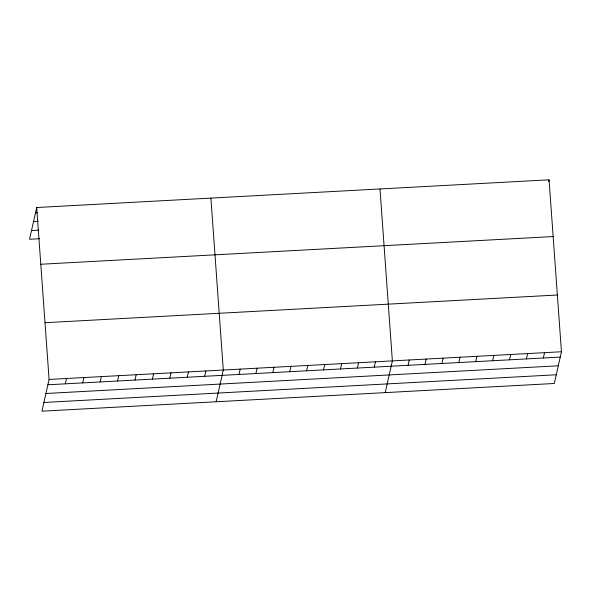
<?xml version="1.0" encoding="UTF-8"?>
<svg xmlns="http://www.w3.org/2000/svg" width="591" height="591" viewBox="0 0 591 591"><rect width="100%" height="100%" fill="white"/><g stroke="black" fill="none" stroke-linecap="round" stroke-linejoin="round"><path stroke-width="0.89" d="M36.701 207.515L49.09 379.437L41.939 411.181L554.299 383.485L561.45 351.748L549.061 179.819L36.701 207.515L29.55 239.252L39.634 238.705M65.306 383.832L66.51 378.499M82.725 382.894L83.929 377.56M100.145 381.949L101.349 376.615M117.565 381.01L118.769 375.677M134.992 380.065L136.189 374.731M152.412 379.127L153.608 373.793M169.831 378.181L171.028 372.847M187.251 377.243L188.455 371.909M204.671 376.304L205.875 370.963M216.136 401.762L223.295 370.025L210.906 198.096M239 374.443L240.197 369.109M255.903 373.534L257.107 368.2M272.813 372.618L274.017 367.284M289.723 371.702L290.927 366.368M306.626 370.793L307.83 365.46M323.536 369.877L324.74 364.544M340.446 368.961L341.65 363.628M357.356 368.053L358.552 362.711M374.258 367.137L375.462 361.803M385.221 392.623L392.372 360.887L379.983 188.957M408.078 365.312L409.282 359.971M424.988 364.396L426.185 359.062M441.891 363.48L443.095 358.146M458.801 362.564L460.005 357.23M475.711 361.655L476.907 356.321M492.613 360.739L493.817 355.405M548.662 181.6L549.061 179.819M509.523 359.823L510.727 354.489M526.433 358.914L527.637 353.581M543.343 357.998L544.54 352.664M35.497 212.849L37.336 212.745M33.539 221.559L38.12 221.315M31.515 230.534L38.851 230.143M40.794 264.251L553.154 236.555M45.005 322.701L557.365 295.012M49.09 379.437L561.45 351.748M47.886 384.778L560.246 357.082M45.921 393.488L558.281 365.799M43.904 402.464L556.264 374.775"/></g></svg>
